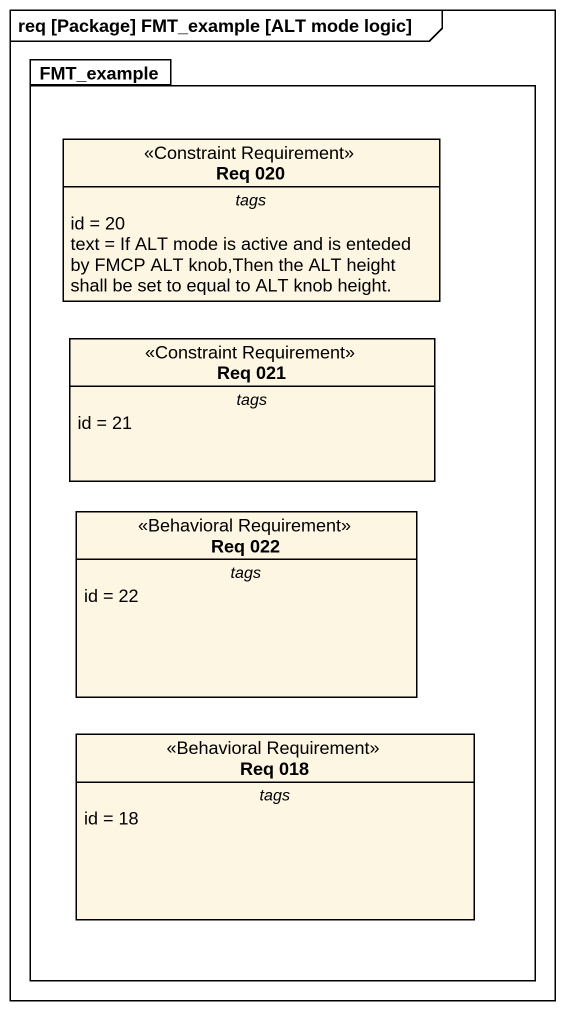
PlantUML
@startuml
mainframe req [Package] FMT_example [ALT mode logic]
hide circle
hide empty members
package FMT_example {
  class "Req 020" as Req_020 <<Constraint Requirement>> {
    -- tags --
    id = 20
    text = If ALT mode is active and is enteded by FMCP ALT knob,Then the ALT height shall be set to equal to ALT knob height.
  }
  class "Req 021" as Req_021 <<Constraint Requirement>> {
    -- tags --
    id = 21
  }
  class "Req 022" as Req_022 <<Behavioral Requirement>> {
    -- tags --
    id = 22
  }
  class "Req 018" as Req_018 <<Behavioral Requirement>> {
    -- tags --
    id = 18
  }
}
@enduml
